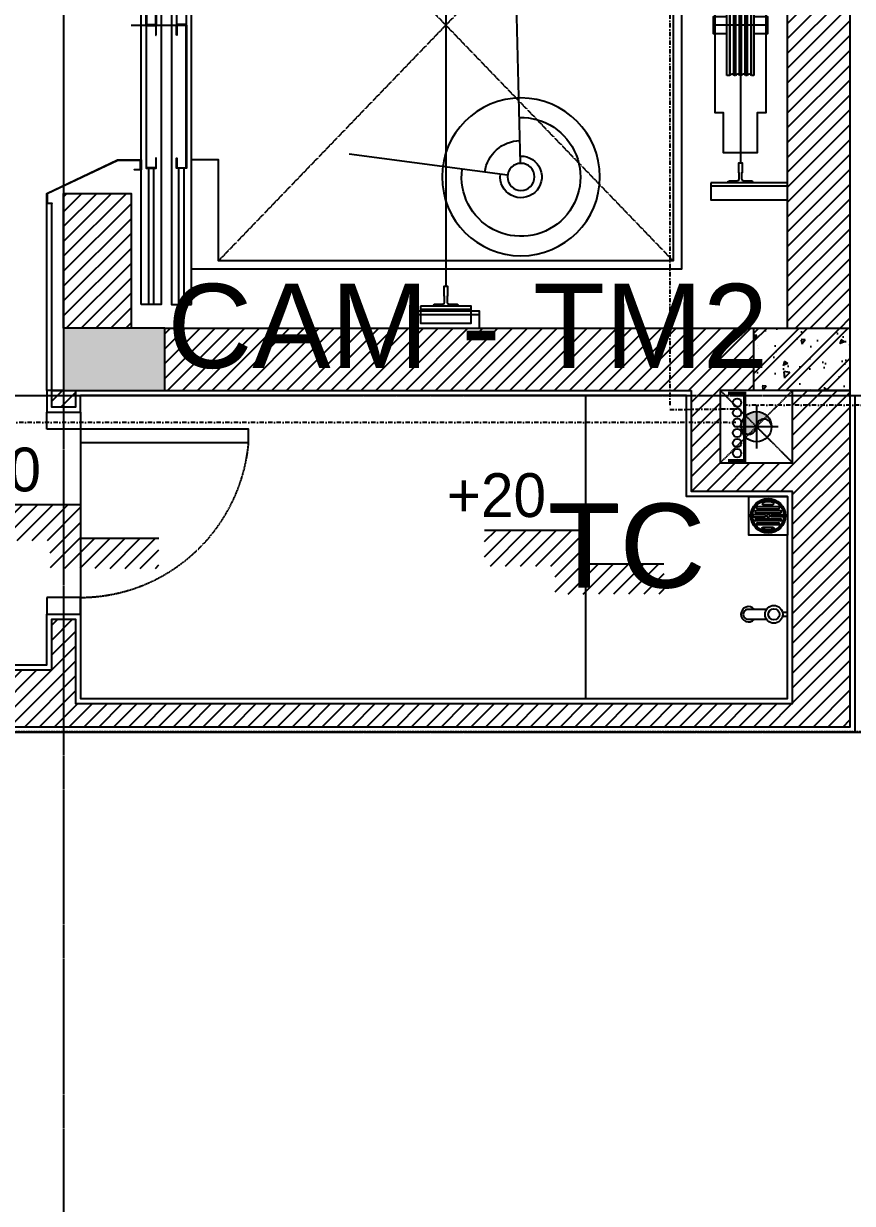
# Model space of a CAD drawing. Header units: inches. Extents: x 1721084 to 1854744, y 225101 to 488646.
# Drawn here: x 1781919 to 1784380, y 236226 to 239731 of the extents above; entities that cross this region are included whole.
import ezdxf
from ezdxf.enums import TextEntityAlignment as Align

# ---------------------------------------------------------------- set-up
doc = ezdxf.new("R2010")
doc.units = ezdxf.units.IN
doc.header["$MEASUREMENT"] = 0
doc.set_wipeout_variables(frame=1)
for name, pattern in [('DASHDOT', [25.399999999999995, 12.7, -6.349999999999998, 0, -6.349999999999998]), ('X-PL-T5$0$X-GRID-TYPICAL$0$CENTER2', [1.125, 0.75, -0.125, 0.125, -0.125]), ('X-PL-T5$0$X-PL-LIFT$0$DASHEDX2', [1.5, 1, -0.5]), ('X-PL-T5$0$X-PL-T5$0$DASHEDX2', [1.5, 1, -0.5]), ('X-PL-T5$0$X-PL-T5$0$HIDDEN2', [0.1875, 0.125, -0.0625])]:
    doc.linetypes.add(name, pattern=pattern)
for name, color, linetype in [('CAMERA', 2, 'Continuous'), ('DUCT', 11, 'Continuous'), ('PCCC', 11, 'Continuous'), ('TexPCC', 142, 'Continuous'), ('X-PL-T5$0$A-XREF', 250, 'Continuous'), ('X-PL-T5$0$X-GRID-TYPICAL$0$A-GRID', 250, 'X-PL-T5$0$X-GRID-TYPICAL$0$CENTER2'), ('X-PL-T5$0$X-PL-LIFT$0$A-FLOR-COLS-CONC', 250, 'Continuous'), ('X-PL-T5$0$X-PL-LIFT$0$A-FLOR-PATT', 250, 'Continuous'), ('X-PL-T5$0$X-PL-LIFT$0$A-FLOR-WALL', 250, 'Continuous'), ('X-PL-T5$0$X-PL-LIFT$0$A-FLOR-WALL-FNSH', 250, 'Continuous'), ('X-PL-T5$0$X-PL-LIFT$0$A-FURN-LOOSE', 250, 'Continuous'), ('X-PL-T5$0$X-PL-LIFT$0$A-SECT-MED', 250, 'Continuous'), ('X-PL-T5$0$X-PL-LIFT$0$A-SECT-PATT', 250, 'Continuous'), ('X-PL-T5$0$X-PL-T5$0$A-ANNO-COTE', 250, 'Continuous'), ('X-PL-T5$0$X-PL-T5$0$A-FLOR', 250, 'Continuous'), ('X-PL-T5$0$X-PL-T5$0$A-FLOR-ABOV', 250, 'X-PL-T5$0$X-PL-T5$0$HIDDEN2'), ('X-PL-T5$0$X-PL-T5$0$A-FLOR-DOOR', 250, 'Continuous'), ('X-PL-T5$0$X-PL-T5$0$A-FLOR-DRAN', 250, 'Continuous'), ('X-PL-T5$0$X-PL-T5$0$A-FLOR-PATT', 250, 'Continuous'), ('X-PL-T5$0$X-PL-T5$0$A-FLOR-WALL', 250, 'Continuous'), ('X-PL-T5$0$X-PL-T5$0$A-FLOR-WALL-FNSH', 250, 'Continuous'), ('X-PL-T5$0$X-PL-T5$0$A-FURN-EQPM', 250, 'Continuous'), ('X-PL-T5$0$X-PL-T5$0$A-XREF', 250, 'Continuous'), ('X-PL-T5$0$X-PL-T5$0$B- Ranh Lo Gioi', 250, 'X-PL-T5$0$X-PL-T5$0$DASHEDX2')]:
    doc.layers.add(name, color=color, linetype=linetype)
doc.styles.add('ARIAL', font='arial.ttf')
doc.styles.add('X-PL-T5$0$X-PL-T5$0$ARIAL', font='arial.ttf')
doc.styles.add('X-PL-T5$0$X-PL-T5$0$HDUNGARC', font='vn_vni.shx')
pattern_1 = [(230, (0, 0), (-143.4520365201507, 12.55042699651904), [15, -165]), (175, (0, 0), (27.75026672259999, -150.4384267400024), [12, -132]), (280.4514, (-11.954336, 1.045868000000001), (-115.7018763428043, -137.8879084121907), [12.748038, -140.2284224]), (226.1842, (-4.9e-15, -40), (-213.4482097251289, 33.10380286580364), [22.5, -247.5]), (276.6356, (-17.787349, -37.2413386), (-186.9325411097406, -194.8235741800883), [19.12205759999999, -210.3426]), (171.1841999999999, (-4.9e-15, -40), (-186.9323890267255, -194.8237201850649), [18, -198]), (201, (-20, -30), (-119.3814104236923, 80.52377813306778), [15, -165]), (146, (-20, -30), (-48.66306638431636, -145.0300090093706), [12, -132]), (251.4514000000001, (-29.9484466, -23.2896788), (-168.0445257162979, -64.50609934199048), [12.748038, -140.2284223999999]), (217.5, (0, 0), (-2.431971063458141, -66.5787707662623), [0, -130.4, 0, -134, 0, -132.5]), (187.5, (0, 0), (-52.61390748842972, -78.88234237647204), [0, -76.39999999999998, 0, -127.4, 0, -50.5]), (147.4999999999999, (44.59999999999999, -5.5e-15), (-106.7644872344818, 4.510974346875963), [0, -50, 0, -156, 0, -207]), (137.5, (64.6, -7.9e-15), (-116.6372338684772, -20.02099646646353), [0, -65, 0, -103.6, 0, -147]), (225, (0, 0), (60.10407640085653, -60.10407640085654), []), (225, (-3e-15, -24.5), (60.10407640085653, -60.10407640085654), [])]
pattern_2 = [(0, (0, 0), (50, 50), [50, -50])]

# ---------------------------------------------------------------- blocks, each defined once
blk = doc.blocks.new('X-PL-T5$0$X-GRID-TYPICAL')
at = {"layer": 'X-PL-T5$0$X-GRID-TYPICAL$0$A-GRID', "ltscale": 8}
for p, q in [((-3599.99999999984, 2.000888e-10), (15600.00000000018, 2.040314e-10)), ((-3599.99999999984, -999.999999999818), (30944.30314809082, -999.9999999998143))]:
    blk.add_line(p, q, dxfattribs=at)
blk.add_lwpolyline([(11250.0000000006, 4500.000000000158), (11250.00000000015, -3650.000000000022)], dxfattribs=at)
blk = doc.blocks.new('X-PL-T5$0$X-PL-LIFT$0$THANG MAY 1')
at = {"layer": 'X-PL-T5$0$X-PL-LIFT$0$A-FLOR-WALL', "color": 49}
for p, q in [((915.0000000000147, -15.0000000000291), (1115.000000000014, -15.0000000000291)), ((940.0000000000147, -25.00000000002911), (1090.000000000014, -25.00000000002911)), ((940.0000000000147, -30.00000000002911), (1090.000000000014, -30.00000000002911)), ((1792.5, -45), (1792.5, -450)), ((1807.5, -45), (1807.5, -450)), ((1882.5, -45), (1882.5, -450)), ((1897.5, -45), (1897.5, -450)), ((0, -360), (227.5, -360)), ((140, -430), (140, -1283.765566588117)), ((107.4999999997672, -675), (100, -675)), ((100, -675), (100, -1025)), ((107.4999999997672, -1025), (107.4999999997672, -675)), ((108.499999999738, -676.0000000002327), (107.4999999997672, -675)), ((108.4999999997672, -1023.999999999767), (108.4999999997672, -676.0000000002327)), ((120.5000000000582, -675), (119.5, -676.0000000002327)), ((119.5, -1023.999999999767), (119.5, -676.0000000002327)), ((120.5, -1025), (120.5, -675)), ((124.5000506073702, -675.000050607603), (120.5000000000582, -675)), ((124.5, -1025), (124.5, -675)), ((125.499999999738, -676.0000000002327), (124.5000506073702, -675.000050607603)), ((125.5, -1023.999999998603), (125.5, -676.0000000013969)), ((137.5000000001746, -675), (136.5000000001164, -676.0000000002327)), ((137.5000000000582, -675), (136.5, -676.0000000002327)), ((136.5000000001164, -1023.999999999767), (136.5000000001164, -676.0000000002327)), ((136.5, -1023.999999999767), (136.5, -676.0000000002327)), ((137.5000000001164, -1025), (137.5000000001164, -675)), ((137.5, -1025), (137.5, -675)), ((141.4999999998836, -675), (137.5000000001746, -675)), ((141.5, -675), (137.5000000000582, -675)), ((141.5, -675), (141.5, -1025)), ((141.4999999998836, -1025), (141.4999999998836, -675)), ((142.4999999998544, -676.0000000002327), (141.4999999998836, -675)), ((142.499999999738, -676.0000000002327), (141.5, -675)), ((142.5, -676.0000000013969), (142.5, -1023.999999998603)), ((142.4999999998836, -1023.999999999767), (142.4999999998836, -676.0000000002327)), ((154.5000000001746, -675), (153.5000000001164, -676.0000000002327)), ((153.5000000001164, -1023.999999999767), (153.5000000001164, -676.0000000002327)), ((154.5000000001164, -1025), (154.5000000001164, -675)), ((158.4999999998836, -675), (154.5000000001746, -675)), ((158.4999999998836, -1025), (158.4999999998836, -675)), ((159.4999999998545, -676.0000000002327), (158.4999999998836, -675)), ((159.4999999998836, -1023.999999999767), (159.4999999998836, -676.0000000002327)), ((171.5000000000582, -675), (170.5, -676.0000000002327)), ((170.5, -1023.999999999767), (170.5, -676.0000000002327)), ((171.5, -1025), (171.5, -675)), ((179.9999999997671, -675), (171.5000000000582, -675)), ((179.9999999997671, -1025), (179.9999999997671, -675)), ((58.5, -875), (221.5, -875)), ((100, -1025), (107.4999999997672, -1025)), ((107.4999999997672, -1025), (108.499999999738, -1023.999999999767)), ((119.5, -1023.999999999767), (120.5000000000582, -1025)), ((120.5000000000582, -1025), (124.5000506073702, -1024.999949392397)), ((124.5000506073702, -1024.999949392397), (125.499999999738, -1023.999999999767)), ((136.5, -1023.999999999767), (137.5000000000582, -1025)), ((136.5000000001164, -1023.999999999767), (137.5000000001746, -1025)), ((137.5000000000582, -1025), (141.5, -1025)), ((137.5000000001746, -1025), (141.4999999998836, -1025)), ((141.5, -1025), (142.499999999738, -1023.999999999767)), ((141.4999999998836, -1025), (142.4999999998544, -1023.999999999767)), ((153.5000000001164, -1023.999999999767), (154.5000000001746, -1025)), ((154.5000000001746, -1025), (158.4999999998836, -1025)), ((158.4999999998836, -1025), (159.4999999998545, -1023.999999999767)), ((170.5, -1023.999999999767), (171.5000000000582, -1025)), ((171.5000000000582, -1025), (179.9999999997671, -1025)), ((1792.5, -1705), (1792.5, -1300)), ((1807.5, -1705), (1807.5, -1300)), ((1882.5, -1705), (1882.5, -1300)), ((1897.5, -1705), (1897.5, -1300)), ((0, -1353.765566588117), (227.5, -1353.765566588117)), ((915.0000000000147, -1735.000000000029), (1115.000000000014, -1735.000000000029)), ((940.0000000000147, -1720.000000000029), (1090.000000000014, -1720.000000000029)), ((940.0000000000147, -1725.000000000029), (1090.000000000014, -1725.000000000029))]:
    blk.add_line(p, q, dxfattribs=at)
at = {"layer": 'X-PL-T5$0$X-PL-LIFT$0$A-FLOR-WALL', "color": 49, "ltscale": 3}
for p, q in [((1015.000000000014, -100.0000000000291), (1015.000000000014, -1650.000000000029)), ((1950, -875), (1795.798592986699, -875))]:
    blk.add_line(p, q, dxfattribs=at)
at = {"layer": 'X-PL-T5$0$X-PL-LIFT$0$A-FLOR-WALL', "color": 49}
for points in [[(1090.000000000014, -25.00000000002911), (1115.000000000014, -25.00000000002911), (1115.000000000014, 24.9999999999709), (915.0000000000147, 24.9999999999709), (915.0000000000147, -25.00000000002911), (940.0000000000147, -25.00000000002911)], [(1770, -150), (315, -150), (315, -1600), (1770, -1600)], [(1770, -475), (1690, -475), (1690, -175), (340, -175), (340, -1575), (1690, -1575), (1690, -1275), (1770, -1275)], [(1770, -1600), (1770, -150)], [(100, -900), (58.5, -900), (58.5, -850), (100, -850)], [(179.9999999997671, -850), (221.5, -850), (221.5, -900), (179.9999999997671, -900)], [(1090.000000000014, -1725.000000000029), (1115.000000000014, -1725.000000000029), (1115.000000000014, -1775.000000000029), (915.0000000000147, -1775.000000000029), (915.0000000000147, -1725.000000000029), (940.0000000000147, -1725.000000000029)]]:
    blk.add_lwpolyline(points, dxfattribs=at)
for points in [[(1090.000000000014, -40.0000000000291), (1090.000000000014, 9.999999999970896), (940.0000000000147, 9.999999999970896), (940.0000000000147, -40.0000000000291)], [(1770, -1705), (1770, -45), (1830, -45), (1830, -1705)], [(1920, -1705), (1920, -45), (1860, -45), (1860, -1705)], [(227.5, -370), (227.5, -320), (0, -320), (0, -370)], [(1815, -845), (1815, -875), (1785, -875), (1785, -450), (1815, -450), (1815, -480), (1813.5, -480), (1813.5, -451.4999999999998), (1786.5, -451.4999999999998), (1786.5, -873.4999999999999), (1813.5, -873.4999999999999), (1813.5, -845)], [(1875, -845), (1875, -875), (1905, -875), (1905, -450), (1875, -450), (1875, -480), (1876.5, -480), (1876.5, -451.4999999999998), (1903.5, -451.4999999999998), (1903.5, -873.4999999999999), (1876.5, -873.4999999999999), (1876.5, -845)], [(215, -515), (190, -515), (190, -460), (90, -460), (90, -515), (65, -515), (65, -1135), (90, -1135), (90, -1253.765566588117), (190, -1253.765566588117), (190, -1135), (215, -1135)], [(1815, -905), (1815, -875), (1785, -875), (1785, -1300), (1815, -1300), (1815, -1270), (1813.5, -1270), (1813.5, -1298.5), (1786.5, -1298.5), (1786.5, -876.5), (1813.5, -876.5), (1813.5, -905)], [(1875, -905), (1875, -875), (1905, -875), (1905, -1300), (1875, -1300), (1875, -1270), (1876.5, -1270), (1876.5, -1298.5), (1903.5, -1298.5), (1903.5, -876.5), (1876.5, -876.5), (1876.5, -905)], [(227.5, -1343.765566588117), (227.5, -1393.765566588117), (0, -1393.765566588117), (0, -1343.765566588117)], [(1090.000000000014, -1710.000000000029), (1090.000000000014, -1760.000000000029), (940.0000000000147, -1760.000000000029), (940.0000000000147, -1710.000000000029)]]:
    blk.add_lwpolyline(points, close=True, dxfattribs=at)
for points in [[(1052.500000000014, -40.0000000000291), (977.5000000000147, -40.0000000000291), (977.5000000000147, -41.14489666130975, 0.4056275268475894), (982.3530047420062, -46.14273543361924), (1006.646995258023, -46.85726456643897, -0.4056275268477561), (1011.500000000014, -51.85510333877754), (1011.500000000014, -70.0000000000291), (1010.000000000014, -70.0000000000291), (1010.000000000014, -100.0000000000291), (1020.000000000014, -100.0000000000291), (1020.000000000014, -70.0000000000291), (1018.500000000014, -70.0000000000291), (1018.500000000014, -51.85510333877754, -0.4056275268476108), (1023.353004742006, -46.85726456643897), (1047.646995258022, -46.14273543361924, 0.4056275268480876), (1052.500000000014, -41.14489666128064)], [(177.5, -371.1448966612516, -0.4056275268480876), (172.6469952580082, -376.1427354335901), (148.3530047419917, -376.8572645664099, 0.4056275268476108), (143.5, -381.8551033387484), (143.5, -400), (145, -400), (145, -430), (135, -430), (135, -400), (136.5, -400), (136.5, -381.8551033387484, 0.4056275268477561), (131.6469952580082, -376.8572645664099), (107.3530047419917, -376.1427354335901, -0.4056275268475894), (102.5, -371.1448966612806), (102.5, -370), (177.5, -370)], [(177.5, -1342.620669926837, 0.4056275268480876), (172.6469952580082, -1337.622831154527), (148.3530047419917, -1336.908302021678, -0.4056275268476108), (143.5, -1331.910463249369), (143.5, -1313.765566588088), (145, -1313.765566588117), (145, -1283.765566588117), (135, -1283.765566588117), (135, -1313.765566588117), (136.5, -1313.765566588117), (136.5, -1331.910463249369, -0.4056275268477561), (131.6469952580082, -1336.908302021678), (107.3530047419917, -1337.622831154498, 0.4056275268475894), (102.5, -1342.620669926837), (102.5, -1343.765566588117), (177.5, -1343.765566588117)], [(1052.500000000014, -1708.855103338748, 0.4056275268480876), (1047.646995258022, -1703.857264566439), (1023.353004742006, -1703.14273543359, -0.4056275268476108), (1018.500000000014, -1698.14489666128), (1018.500000000014, -1680), (1020.000000000014, -1680.000000000029), (1020.000000000014, -1650.000000000029), (1010.000000000014, -1650.000000000029), (1010.000000000014, -1680.000000000029), (1011.500000000014, -1680.000000000029), (1011.500000000014, -1698.14489666128, -0.4056275268477561), (1006.646995258023, -1703.14273543359), (982.3530047420062, -1703.85726456641, 0.4056275268475894), (977.5000000000147, -1708.855103338748), (977.5000000000147, -1710.000000000029), (1052.500000000014, -1710.000000000029)]]:
    blk.add_lwpolyline(points, format="xyb", close=True, dxfattribs=at)
at = {"layer": 'X-PL-T5$0$X-PL-LIFT$0$A-FLOR-WALL', "color": 49, "linetype": 'X-PL-T5$0$X-PL-LIFT$0$DASHEDX2'}
for points in [[(340, -175), (1690, -1575)], [(1690, -175), (340, -1575)]]:
    blk.add_lwpolyline(points, dxfattribs=at)
at = {"layer": 'X-PL-T5$0$X-PL-LIFT$0$A-FLOR-WALL', "color": 49}
for centre, radius, start, end in [((113.999999999869, -674.8888888887595), 5.611111111311788, 191.4211862755274, 348.5788137244727), ((130.999999999869, -674.8888888887595), 5.611111111311788, 191.4211862755274, 348.5788137244727), ((147.9999999999854, -674.8888888887595), 5.611111111311788, 191.4211862755274, 348.5788137244727), ((164.999999999869, -674.8888888887595), 5.611111111311788, 191.4211862755274, 348.5788137244727), ((113.999999999869, -1025.11111111124), 5.611111111311785, 11.4211862755274, 168.5788137244726), ((130.999999999869, -1025.11111111124), 5.611111111311785, 11.4211862755274, 168.5788137244726), ((147.9999999999854, -1025.11111111124), 5.611111111311785, 11.4211862755274, 168.5788137244726), ((164.999999999869, -1025.11111111124), 5.611111111311785, 11.4211862755274, 168.5788137244726)]:
    blk.add_arc(centre, radius, start, end, dxfattribs=at)
blk = doc.blocks.new('X-PL-T5$0$X-PL-LIFT')
at = {"layer": 'X-PL-T5$0$X-PL-LIFT$0$A-FLOR-PATT'}
h = blk.add_hatch(dxfattribs=at)
h.set_pattern_fill('ANSI31', color=250, scale=250)
h.set_pattern_definition([(45, (13585.0000000002, 15.00000000001455), (-22.09708691207961, 22.09708691207961), [])])
h.paths.add_polyline_path([(11550.00000000022, 4085.000000000015), (11550.00000000022, 3900.000000000016), (13300.0000000003, 3899.999999999955), (13300.00000000034, 4084.999999999953)])
h.paths.add_polyline_path([(13515.0000000003, 3815.000000000016), (13585.0000000003, 3815.000000000016), (13585.0000000003, 3900.000000000014), (13515.0000000003, 3900.000000000014)])
h.paths.add_polyline_path([(11450.00000000031, 599.9999999998472), (11250.00000000031, 599.9999999998472), (11250.00000000022, 200.0000000000146), (11450.00000000031, 200.0000000000146)])
h.paths.add_polyline_path([(11550.00000000022, 200.0000000000141), (11550.00000000022, 15.00000000001501), (13300.00000000028, 14.99999999998635), (13300.00000000031, 199.9999999999854)])
h.paths.add_polyline_path([(11450.00000000031, 3900.000000000014), (11250.00000000031, 3900.000000000013), (11250.0000000003, 3500.000000000014), (11450.00000000031, 3500.000000000016)])
h.paths.add_polyline_path([(13585.0000000003, 1900.000000000015), (13400.0000000003, 1900.000000000014), (13400.0000000003, 200.000000000015), (13585.0000000003, 200.0000000000146)])
h.paths.add_polyline_path([(13515.0000000003, 2200.000000000015), (13585.0000000003, 2200.000000000015), (13585.0000000003, 3334.999999890353), (13515.0000000003, 3334.999999890353)])
h.paths.add_polyline_path([(13050.0000000003, 2200.000000000017), (13250.0000000003, 2200.000000000017), (13250.0000000003, 3900.000000000014), (13050.0000000003, 3900.000000000012)])
h.paths.add_polyline_path([(13050.0000000003, 2100.000000000012), (11450.00000000031, 2100.000000000099), (11450.00000000031, 1999.99999999993), (13400.00000000029, 1999.999999999847), (13400.00000000032, 2200.000000000016), (13050.0000000003, 2200.000000000016)])
h.paths.add_polyline_path([(11450.00000000031, 2500.000000000015), (11250.00000000032, 2500.000000000015), (11250.00000000031, 2200.000000000015), (11450.00000000031, 2200.000000000015)])
h.paths.add_polyline_path([(11250.00000000032, 1599.999999999847), (11450.00000000031, 1599.999999999847), (11450.00000000032, 1900.000000000014), (11250.00000000031, 1900.000000000014)])
at = {"layer": 'X-PL-T5$0$X-PL-LIFT$0$A-SECT-PATT'}
h = blk.add_hatch(dxfattribs=at)
h.set_pattern_fill('!BTCT', color=256, scale=20, angle=180, pattern_type=2)
h.set_pattern_definition(pattern_1)
h.paths.add_polyline_path([(11450.00000000031, 2200.000000000015), (11250.00000000031, 2200.000000000015), (11250.00000000031, 1900.000000000014), (11450.00000000031, 1900.000000000014)])
h.paths.add_polyline_path([(11550.00000000022, 4085.000000000015), (11250.00000000022, 4085.000000000013), (11250.00000000022, 3900.000000000013), (11550.00000000022, 3900.000000000016)])
h.paths.add_polyline_path([(13585.00000000024, 4085.000000000015), (13300.00000000034, 4084.41738241603), (13300.0000000003, 3899.417382416032), (13585.0000000002, 3900.000000000014)])
h.paths.add_polyline_path([(13585.0000000003, 2200.000000000015), (13400.0000000003, 2200.000000000015), (13400.0000000003, 1900.000000000014), (13585.0000000003, 1900.000000000014)])
h.paths.add_polyline_path([(11550.00000000022, 200.0000000000146), (11250.00000000022, 200.0000000000146), (11250.00000000022, 15.00000000001455), (11550.00000000022, 15.00000000001523)])
h = blk.add_hatch(dxfattribs=at)
h.set_pattern_fill('!BTCT', color=256, scale=20, angle=180, pattern_type=2)
h.set_pattern_definition(pattern_1)
h.paths.add_polyline_path([(13585.00000000024, 200.0000000000146), (13300.00000000031, 200.0000000000146), (13300.00000000028, 15.00000000001455), (13585.0000000002, 15.00000000001455)])
at = {"layer": 'X-PL-T5$0$X-PL-LIFT$0$A-FLOR-COLS-CONC'}
for points in [[(11250.00000000022, 15.00000000001455), (11550.00000000022, 15.00000000001546), (11550.00000000022, 200.0000000000146), (11250.00000000022, 200.0000000000146)], [(13300.00000000031, 200.0000000000146), (13585.00000000024, 200.0000000000146), (13585.0000000002, 15.00000000001455), (13300.00000000028, 15.00000000001455)]]:
    blk.add_lwpolyline(points, close=True, dxfattribs=at)
at = {"layer": 'X-PL-T5$0$X-PL-LIFT$0$A-FLOR-WALL'}
for points in [[(13400.0000000003, 200.0000000000146), (13400.0000000003, 1900.000000000014)], [(13585.0000000003, 1900.000000000014), (13585.0000000003, 200.0000000000142)], [(11250.00000000022, 200.0000000000146), (11250.00000000022, 200.0000000000146), (11250.00000000022, 200.0000000000146), (11250.00000000031, 599.9999999998472), (11450.00000000031, 599.9999999998468), (11450.00000000031, 200.0000000000146)], [(11550.00000000022, 200.0000000000146), (13300.00000000031, 200.0000000000146)], [(11550.00000000022, 15.00000000001546), (13115.00000000029, 15.0000000000146)], [(13300.00000000028, 14.99999999998989), (13200.00000000029, 15.00000000001455)]]:
    blk.add_lwpolyline(points, dxfattribs=at)
at = {"layer": 'X-PL-T5$0$X-PL-LIFT$0$A-FLOR-WALL-FNSH'}
blk.add_lwpolyline([(13100.00000000034, 1.45519e-11), (11300.00000000039, 1.54614e-11)], dxfattribs=at)
at = {"layer": 'X-PL-T5$0$X-PL-LIFT$0$A-SECT-MED'}
for p, q in [((11200.00000000031, 14.99999999956435), (11200.00000000031, 569.9059415223749)), ((11215.00000000031, 14.99999999956435), (11215.00000000031, 571.4059415226079)), ((11250.00000000031, 14.99999999956435), (11200.00000000031, 14.99999999956435))]:
    blk.add_line(p, q, dxfattribs=at)
blk.add_lwpolyline([(11215.00000000031, 569.9059415223749), (11200.00000000031, 569.9059415223749), (11200.00000000031, 599.9559415224217), (11410.00000000034, 699.9559415221884), (11480.00000000031, 699.9559415221884), (11480.00000000031, 669.9559415221884), (11460.00000000031, 669.9559415221884), (11460.00000000031, 671.4559415224211), (11478.50000000032, 671.4559415224211), (11478.50000000032, 698.4559415221883), (11410.40846243884, 698.4559415221883), (11201.50000000034, 599.0980224408418), (11201.50000000034, 571.4059415226079), (11215.00000000031, 571.4059415226079)], close=True, dxfattribs=at)
at = {"layer": 'X-PL-T5$0$X-PL-LIFT$0$A-FURN-LOOSE', "xscale": -1}
blk.add_blockref('X-PL-T5$0$X-PL-LIFT$0$THANG MAY 1', (13400.0000000003, 1974.999999999847), dxfattribs=at)
blk = doc.blocks.new('*U506')
blk.add_lwpolyline([(-550, 100.0000000000582), (-510, 100.0000000000582), (-510, 599.3792699623083), (-550, 599.3792699623083)], close=True)
at = {"color": 0}
for points in [[(-550, 5.82077e-11), (-600, 5.82077e-11), (-600, 100.0000000000582), (-550, 100.0000000000582)], [(-50, 5.82077e-11), (0, 5.82077e-11), (0, 100.0000000000582), (-50, 100.0000000000582)]]:
    blk.add_lwpolyline(points, close=True, dxfattribs=at)
at = {"color": 251, "linetype": 'X-PL-T5$0$X-PL-T5$0$DASHEDX2'}
blk.add_arc((-553.6318155475019, 97.6354494712068), 503.637366280894, 0.2690015799914829, 85.03004187909153, dxfattribs=at)
blk = doc.blocks.new('X-PL-T5$0$X-PL-T5$0$6-03-Romine')
for p, q in [((-13.63264211793284, 58.2132307491047), (-13.63264211793284, 112.7437526402864)), ((14.19209876486275, 58.04708851492613), (14.19209876486275, 112.7437526402864))]:
    blk.add_line(p, q)
blk.add_lwpolyline([(5.25, 13.95455682098691), (5.25, -3.6398e-12), (-5.25, -3.638e-12), (-5.25, 14.02433850435773)])
at = {"extrusion": (0, 0, -1)}
for centre, major_axis, ratio, start_param, end_param in [((0, 108.1014607101315), (14.94861964516352, 14.94861964516352), 0.999999999999738, 3.057031681429495, 7.903389489660318), ((0.2797283234685892, 108.376440794942), (-10.31085505795802, 10.31085505795802), 1, 5.801961262085438, 8.335205679068633), ((0.1591723691890365, 37.94000024168781), (17.33807979642303, 17.33807979642303), 0.9999999999996247, 3.926990816987427, 10.21017612416701)]:
    blk.add_ellipse(centre, major_axis=major_axis, ratio=ratio, start_param=start_param, end_param=end_param, dxfattribs=at)
at = {"extrusion": (0, 0, -0.9999999999999998)}
blk.add_ellipse((0.1591723691890365, 37.94000024168781), major_axis=(11.03331914191078, 11.03331914191078), ratio=0.9999999999993324, start_param=3.926990816987575, end_param=10.21017612416716, dxfattribs=at)
blk = doc.blocks.new('X-PL-T5$0$X-PL-T5$0$PHEU THU 115X115')
blk.add_wipeout([(-57.5, 0), (57.5, 0), (57.5, -115), (-57.5, -115)])
for p, q in [((-15.43790575498133, -23.58826450755441), (14.24268701775872, -23.58826450755441)), ((-15.43790575498133, -91.4117354924456), (14.24268701775872, -91.4117354924456))]:
    blk.add_line(p, q)
blk.add_lwpolyline([(-57.5, 0), (57.5, 0), (57.5, -115), (-57.5, -115)], close=True)
for points in [[(30.4041321240511, -30.40287615318084), (30.4041321240511, -30.40287615318084), (-31.43376121902838, -30.40287615318084)], [(-9.482600924791768, -54.19603434290184), (-43.28344451003068, -54.19603434290184)], [(-43.28344451003068, -60.65419115152329), (-9.482600924791768, -60.65419115152329)], [(36.49155470221013, -42.87137462652025), (-36.40955630420649, -42.87137462652025)], [(-36.40955630420649, -48.58054185540822), (36.49155470221013, -48.58054185540822)], [(-36.40955630420649, -66.41945814459177), (36.49155470221013, -66.41945814459177)], [(-31.43376121902838, -36.863928665196), (30.4041321240511, -36.863928665196)], [(8.978155363991391, -54.19603434290184), (42.7789989492303, -54.19603434290184)], [(42.7789989492303, -60.65419115152329), (8.978155363991391, -60.65419115152329)], [(36.49155470221013, -72.12862537347974), (-36.40955630420649, -72.12862537347974)], [(-31.43376121902838, -78.136071334804), (30.4041321240511, -78.136071334804)], [(30.4041321240511, -84.59712384681916), (30.4041321240511, -84.59712384681916), (-31.43376121902838, -84.59712384681916)]]:
    blk.add_lwpolyline(points)
for radius in [51.45152249066621, 46.57292621760693, 4.594603257156433]:
    blk.add_circle((-0.2522227804001886, -57.5), radius)
for centre, radius, start, end in [((-31.12392294632446, -33.63340240919206), 3.245350465819644, 95.47845449965135, 264.5215455003486), ((29.94667727740307, -33.63340240918478), 3.262754178219241, 278.0597159257377, 81.94028407426231), ((-42.55626883552759, -57.42511274721619), 3.309944380612229, 102.6910741584825, 257.3089258415174), ((-36.3302054702508, -45.72595824096788), 2.855686286463456, 91.59228034863337, 268.4077196513667), ((-36.3302054702508, -69.27404175903939), 2.855686286463456, 91.59228034863337, 268.4077196513667), ((-11.00198453679331, -57.4251127472089), 3.568679573956446, 295.1984696173395, 64.80153038266046), ((10.49753897599294, -57.4251127472089), 3.568679573956446, 115.1984696173395, 244.8015303826605), ((35.88332438809448, -45.72595824096061), 2.918662660680424, 282.0282235757958, 77.97177642420422), ((35.88332438809448, -69.27404175903212), 2.918662660680424, 282.0282235757958, 77.97177642420422), ((42.05182327472721, -57.42511274721619), 3.309944380612229, 282.6910741584826, 77.30892584151742), ((-31.12392294632446, -81.36659759081522), 3.245350465819644, 95.47845449965135, 264.5215455003486), ((29.94667727740307, -81.36659759081522), 3.262754178219241, 278.0597159257377, 81.94028407426231)]:
    blk.add_arc(centre, radius, start, end)
for points in [[(14.24268701775872, -23.58826450755441), (16.71682635079196, -21.64592190393887), (15.00893013480527, -18.70718598294479), (9.913556541374417, -16.53520093131374), (-0.6807847030140693, -15.628228584319), (-13.14400985479005, -17.76942370249162), (-17.35475464031333, -20.73333771834587), (-17.6897810909868, -22.51271087943314), (-15.43790575498133, -23.58826450755441)], [(14.24268701775872, -91.4117354924456), (16.71682635079196, -93.35407809606113), (15.00893013480527, -96.2928140170552), (9.913556541374417, -98.46479906869357), (-0.6807847030140693, -99.371771415681), (-13.14400985479005, -97.23057629750838), (-17.35475464031333, -94.26666228166141), (-17.6897810909868, -92.48728912055955), (-15.43790575498133, -91.4117354924456)]]:
    blk.add_spline(points, degree=3)
blk = doc.blocks.new('X-PL-T5$0$X-PL-T5$0$NM 90')
h = blk.add_hatch()
h.set_pattern_fill('DASH', color=8, scale=400)
h.set_pattern_definition(pattern_2)
h.paths.add_polyline_path([(0, 45, 1), (0, 0)])
h.paths.add_polyline_path([(0, 45), (0, 0), (45, 0, 0.4142135623730951)])
h.paths.add_polyline_path([(45, 0), (0, 0, -1), (-2.7e-15, -45, 0.4142135623730951)])
h = blk.add_hatch()
h.set_pattern_fill('DASH', color=256, scale=400)
h.set_pattern_definition(pattern_2)
h.paths.add_polyline_path([(0, 45, 1), (0, 0)])
h.paths.add_polyline_path([(0, 45), (0, 0), (45, 0, 0.4142135623730951)])
h.paths.add_polyline_path([(45, 0), (0, 0, -1), (-3.6e-15, -45, 0.4142135623730951)])
h = blk.add_hatch()
h.set_pattern_fill('DASH', color=8, scale=400)
h.set_pattern_definition(pattern_2)
h.paths.add_polyline_path([(0, 45, 1), (0, 0)])
h.paths.add_polyline_path([(0, 45), (0, 0), (45, 0, 0.4142135623730951)])
h.paths.add_polyline_path([(45, 0), (0, 0, -1), (-3.6e-15, -45, 0.4142135623730951)])
h = blk.add_hatch(color=8)
h.dxf.hatch_style = 1
h.paths.add_polyline_path([(0, 45, 1), (0, 0)])
h.paths.add_polyline_path([(0, 45), (0, -3.6e-15), (45, 0, 0.4142135623730951)])
h.paths.add_polyline_path([(45, 0), (-1.8e-15, 0, -1), (-7.1e-15, -45, 0.4142135623730951)])
at = {"color": 8}
for points in [[(0, 65), (0, -65)], [(65, 0), (-65, 0)]]:
    blk.add_lwpolyline(points, dxfattribs=at)
blk.add_circle((0, 0), 45)
for centre, start, end in [((1.4e-15, 22.5), 90, 270), ((1.4e-15, -22.5), 270, 90.00000000000004)]:
    blk.add_arc(centre, 22.5, start, end)
blk = doc.blocks.new('*U499')
h = blk.add_hatch()
h.set_pattern_fill('ANSI31', color=8, scale=0.3, angle=90, style=0)
h.set_pattern_definition([(135, (-7.99988500187328, -2.701742475610145), (-0.6735192090801866, -0.6735192090801864), [])])
h.paths.add_polyline_path([(8.99988500187328, 2.999991874275336), (8.999885001873167, -0.2017450536189642), (2.701737981551444, -0.2017450536190353), (2.701737981551218, -2.70174247561006), (-6.982453504313768, -2.701742475610145), (-6.982453504313768, 0), (0, 0), (0, 3.000001160833078)])
blk.add_lwpolyline([(8.99988500187328, 2.999991874275336), (0, 3.000001160833078), (0, 0), (-6.982453504313768, 0)])
at = {"style": 'X-PL-T5$0$X-PL-T5$0$ARIAL', "width": 0.8}
blk.add_attdef('SETDOWN', (0.5, 0.5), '', height=2.5, dxfattribs=at)
blk = doc.blocks.new('X-PL-T5$0$X-PL-T5')
at = {"layer": 'X-PL-T5$0$X-PL-T5$0$A-FLOR-PATT'}
h = blk.add_hatch(dxfattribs=at)
h.set_pattern_fill('ANSI31', color=250, scale=250)
h.set_pattern_definition([(45, (2.388635983283164, -2.63753e-11), (-22.09708691207961, 22.09708691207961), [])])
h.paths.add_polyline_path([(13200.00000000018, 15.00000000001456), (13115.00000000018, 15.00000000001459), (13115.00000000018, -284.9999999999854), (13415.00000000029, -285.0000000000118), (13415.00000000029, -914.9967935752193), (11285.00000000024, -914.9913285023767), (11285.00000000021, -665.0000000000119), (11215.00000000023, -665.0000000000108), (11215.00000000023, -814.9943574283127), (10165.00256471254, -814.9994870469365), (10165.00256471254, -984.9999999999118), (13585.0000000002, -984.9999999998836), (13585.0000000002, 14.99999999996137), (13415.00000000029, 14.9999999999881), (13415.00000000029, -200.1938854892971), (13417.19492518132, -200.0000000000118), (13200.00000000018, -199.9999999999854)])
h = blk.add_hatch(dxfattribs=at)
h.set_pattern_fill('ANSI31', color=250, scale=250)
h.set_pattern_definition([(45, (-1.455192e-10, 3.638e-12), (-22.09708691207961, 22.09708691207961), [])])
h.paths.add_polyline_path([(11285.00000000008, 14.99999999954525), (11215.00000000017, 14.99999999954525), (11215.00000000017, -34.98290127126165), (11285.00000000008, -34.98290127126165)])
at = {"layer": 'X-PL-T5$0$X-PL-T5$0$A-FLOR'}
for points in [[(12800.00000000014, 4.36557e-11), (12800.00000000014, -899.9987786622113)], [(11300.00000000008, -49.98290127126165), (11300.00000000008, -649.9999999999818)]]:
    blk.add_lwpolyline(points, dxfattribs=at)
at = {"layer": 'X-PL-T5$0$X-PL-T5$0$A-FLOR-ABOV', "ltscale": 10}
for points in [[(13200.00000000003, 15.00000000001819), (13415.00000000004, -200.1938854891669)], [(13200.00000000003, -199.9999999999818), (13415.00000000003, 15.00000000001819)]]:
    blk.add_lwpolyline(points, dxfattribs=at)
at = {"layer": 'X-PL-T5$0$X-PL-T5$0$A-FLOR-WALL'}
blk.add_lwpolyline([(11285.00000000008, 14.99999999954525), (11285.00000000008, -34.98290127126165), (11215.00000000017, -34.98290127126165), (11215.00000000017, 14.99999999954525)], close=True, dxfattribs=at)
at = {"layer": 'X-PL-T5$0$X-PL-T5$0$A-FLOR-WALL-FNSH'}
for points in [[(10150.00256471244, -999.9994600692204), (10150.00256471244, -799.9994600692204), (11200.00000000008, -799.9948703813752), (11200.00000000008, -649.9999999999818), (11300.00000000006, -649.9999999999818), (11300.00000000009, -899.9914506356253), (13400.00000000014, -899.9968387258814), (13400.00000000014, -299.9999999999818), (13100.00000000003, -299.9999999999818), (13100.00000000003, 4.36557e-11)], [(13600.00000000015, 1.81899e-11), (13599.99999999996, -999.9999999998217), (10150.00256471244, -999.9994600692204)], [(11200.00000000017, 14.99999999956708), (11200.00000000008, -49.98290127126165), (11300.00000000008, -49.98290127126165), (11300.00000000008, 1.81899e-11)]]:
    blk.add_lwpolyline(points, dxfattribs=at)
at = {"layer": 'X-PL-T5$0$X-PL-T5$0$B- Ranh Lo Gioi', "color": 4, "linetype": 'X-PL-T5$0$X-PL-T5$0$DASHEDX2', "ltscale": 5}
blk.add_line((-187.4603885969482, -998.4933488365363), (19507.13777095588, -998.4933486482048), dxfattribs=at)
blk.add_blockref('X-PL-T5$0$X-GRID-TYPICAL', (0, 0))
at = {"layer": 'X-PL-T5$0$X-PL-T5$0$A-ANNO-COTE'}
ref = blk.add_blockref('*U499', (11300.00000000008, -423.8714868326532), dxfattribs=dict(at, xscale=-33.33333333333334, yscale=33.33333333333334, zscale=33.33333333333334))
ref.add_attrib('SETDOWN', '+30', dxfattribs={"layer": '0', "height": 130, "style": 'X-PL-T5$0$X-PL-T5$0$HDUNGARC'}).set_placement((10887.79751234811, -323.8714481382158), align=Align.BOTTOM_LEFT)
ref = blk.add_blockref('*U499', (12800.00000000014, -499.9994086783018), dxfattribs=dict(at, xscale=-33.33333333333334, yscale=33.33333333333334, zscale=33.33333333333334))
ref.add_attrib('SETDOWN', '+20', dxfattribs={"layer": '0', "height": 130, "style": 'X-PL-T5$0$X-PL-T5$0$HDUNGARC'}).set_placement((12387.79751234817, -399.9993699838642), align=Align.BOTTOM_LEFT)
at = {"layer": 'X-PL-T5$0$X-PL-T5$0$A-FLOR-DOOR', "rotation": 270}
blk.add_blockref('*U506', (11200.00000000002, -649.9829012712617), dxfattribs=at)
at = {"layer": 'X-PL-T5$0$X-PL-T5$0$A-FLOR-DRAN', "rotation": 90}
blk.add_blockref('X-PL-T5$0$X-PL-T5$0$NM 90', (13307.50000000004, -92.59694274457433), dxfattribs=at)
at = {"layer": 'X-PL-T5$0$X-PL-T5$0$A-FURN-EQPM', "xscale": -1.071428571428572, "yscale": 1.071428571428572, "zscale": 1.07142857142857, "rotation": 90}
blk.add_blockref('X-PL-T5$0$X-PL-T5$0$6-03-Romine', (13400.00000000014, -650.0042746821528), dxfattribs=at)
at = {"layer": 'X-PL-T5$0$X-PL-T5$0$A-XREF'}
blk.add_blockref('X-PL-T5$0$X-PL-LIFT', (0, 0), dxfattribs=at)
at = {"layer": 'X-PL-T5$0$X-PL-T5$0$A-FURN-EQPM', "color": 6}
blk.add_blockref('X-PL-T5$0$X-PL-T5$0$PHEU THU 115X115', (13342.5000000003, -300.0000000000073), dxfattribs=at)
at = {"layer": 'X-PL-T5$0$X-PL-T5$0$A-FLOR-WALL'}
blk.add_lwpolyline([(13200.00000000003, 15.00000000001819), (13200.00000000003, -199.9999999999818), (13415.00000000014, -199.9999999999818), (13415.00000000014, 15.00000000001819), (13585.00000000006, 14.99999999998908), (13585.00000000006, -984.9999999998545), (10165.00256471244, -984.999460069104), (10165.00256471244, -814.9989471161296), (11215.00000000008, -814.9943574282843), (11215.00000000008, -664.9999999999818), (11285.00000000007, -664.9999999999818), (11285.00000000009, -914.9913285023468), (13415.00000000014, -914.9967935751885), (13415.00000000014, -284.9999999999818), (13115.00000000003, -284.9999999999818), (13115.00000000003, 15.00000000001819)], dxfattribs=at)
blk = doc.blocks.new('X-PL-T5')
at = {"layer": 'X-PL-T5$0$A-XREF'}
blk.add_blockref('X-PL-T5$0$X-PL-T5', (0, 0), dxfattribs=at)
blk = doc.blocks.new('C3')
at = {"layer": 'CAMERA', "color": 142}
for p, q in [((229715.5539634958, 35030.81197057175), (229173.6742924595, 34396.03102770127)), ((229807.4707588405, 35030.81197057172), (230349.3504298771, 34396.03102770148))]:
    blk.add_line(p, q, dxfattribs=at)
at = {"layer": 'CAMERA'}
blk.add_circle((229761.5123611682, 35084.64959646283), 412.1698115390026, dxfattribs=at)
at = {"layer": 'CAMERA', "color": 142}
blk.add_circle((229761.5123611682, 35084.64959646282), 70.78604578723753, dxfattribs=at)
at = {"layer": 'CAMERA', "color": 252}
for centre, radius, start, end in [((229761.5123611682, 35084.64959646283), 310.2277270251499, 310.4856721771867, 229.5143278228133), ((229761.5123611682, 35084.64959646282), 108.6542135993546, 310.4856721771623, 229.5143278227866), ((229761.5123611682, 35084.64959646282), 190.3964792308931, 229.5143278228009, 310.4856721771867)]:
    blk.add_arc(centre, radius, start, end, dxfattribs=at)

msp = doc.modelspace()

# ---------------------------------------------------------------- block references
msp.add_blockref('X-PL-T5', (1770787.55239912, 238626.407672127))

# ---------------------------------------------------------------- next in the draw order: linework, layer by layer
for centre in [(1784037.655327852, 238605.1171863624), (1784037.655327852, 238575.1171863624), (1784037.655327852, 238545.1171863624), (1784037.655327852, 238515.1171863624), (1784037.655327852, 238485.1171863624), (1784037.655327852, 238455.1171863624)]:
    msp.add_circle(centre, 12.5)
at = {"layer": 'DUCT', "linetype": 'DASHDOT'}
msp.add_line((1784034.350809488, 238545.6902983654), (1780123.877183107, 238545.6902983655), dxfattribs=at)
for points in [[(1785572.973479453, 242790.6628204363), (1785572.973479453, 238597.6248471108), (1784056.985401422, 238597.6248471108)], [(1783395.815121443, 241075.6887701815), (1783837.55239912, 240726.407672127), (1783837.55239912, 238584.5), (1784042.117093333, 238586.7937718561)]]:
    msp.add_lwpolyline(points, dxfattribs=at)
at = {"layer": 'PCCC', "const_width": 10}
msp.add_lwpolyline([(1784010.289919786, 238632.4878140106), (1784060.289919786, 238632.4878140106), (1784060.289919786, 238432.4878140106), (1784010.289919786, 238432.4878140106)], dxfattribs=at)

# ---------------------------------------------------------------- next in the draw order: block references
at = {"layer": 'CAMERA', "xscale": -0.568682713046049, "yscale": 0.5686827130460489, "zscale": 0.568682713046049, "rotation": 221.9661887456248}
msp.add_blockref('C3', (1672902.130586531, 166738.589086965), dxfattribs=at)

# ---------------------------------------------------------------- next in the draw order: texts
at = {"layer": 'TexPCC', "color": 7, "style": 'ARIAL'}
for s, p in [('CAM - TM2', (1782345.451698947, 238708.043974088)), ('TC', (1783475.386406081, 238055.5313266593)), ('TC', (1783478.374408815, 238055.2659599372))]:
    msp.add_text(s, height=250, dxfattribs=at).set_placement(p)

doc.saveas('drawing.dxf')
